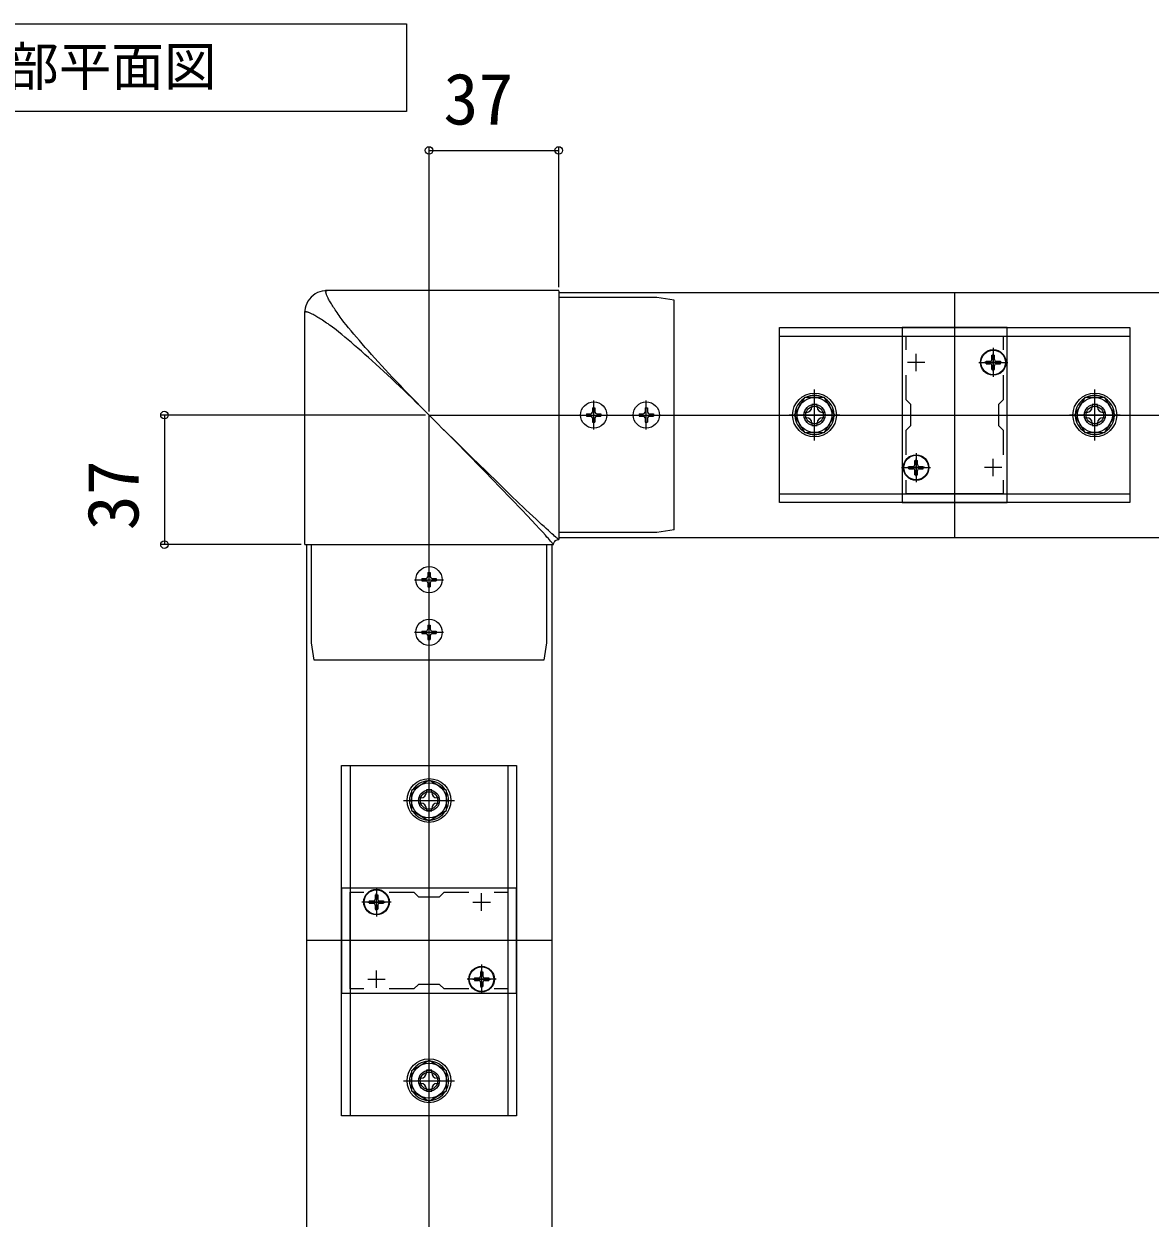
# Model space of a CAD drawing. Units: millimetres, scale not verified. Extents: x -874 to 876, y -1307 to 1301.
# Drawn here: x -7.4 to 313.9, y 313 to 653.8 of the extents above; entities that cross this region are included whole.
import ezdxf
from ezdxf.enums import TextEntityAlignment as Align

# ---------------------------------------------------------------- set-up
doc = ezdxf.new("R2010")
doc.units = ezdxf.units.MM
doc.header["$LTSCALE"] = 8
for name, color, linetype in [('0-2_USER1', 3, 'Continuous'), ('0-3_YKK_11', 7, 'Continuous'), ('0-4_YKK_12', 2, 'Continuous'), ('0-5_YKK_13', 4, 'Continuous'), ('0-6_YKK_D', 6, 'Continuous'), ('0-8_YSS_K', 3, 'Continuous')]:
    doc.layers.add(name, color=color, linetype=linetype)
doc.styles.add('ＭＳ ゴシック', font='')
doc.styles.get('ＭＳ ゴシック').set_extended_font_data('MS Gothic')

msp = doc.modelspace()

# ---------------------------------------------------------------- linework, layer by layer
at = {"layer": '0-2_USER1'}
msp.add_lwpolyline([(-64.328, 653.819), (101.722, 653.819), (101.722, 628.834), (-64.328, 628.834)], close=True, dxfattribs=at)
at = {"layer": '0-3_YKK_11'}
for p, q in [((247.172, 554.7), (247.172, 559.7)), ((269.172, 554.7), (269.172, 559.7)), ((249.672, 557.2), (244.672, 557.2)), ((271.672, 557.2), (266.672, 557.2)), ((247.172, 524.7), (247.172, 529.7)), ((269.172, 524.7), (269.172, 529.7)), ((249.672, 527.2), (244.672, 527.2)), ((271.672, 527.2), (266.672, 527.2)), ((93.172, 400.7), (93.172, 405.7)), ((123.172, 400.7), (123.172, 405.7)), ((90.672, 403.2), (95.672, 403.2)), ((120.672, 403.2), (125.672, 403.2)), ((93.172, 378.7), (93.172, 383.7)), ((123.172, 378.7), (123.172, 383.7)), ((90.672, 381.2), (95.672, 381.2)), ((120.672, 381.2), (125.672, 381.2))]:
    msp.add_line(p, q, dxfattribs=at)
for points in [[(273.172, 517.2), (273.172, 567.2), (243.172, 567.2), (243.172, 517.2)], [(83.172, 377.2), (133.172, 377.2), (133.172, 407.2), (83.172, 407.2)]]:
    msp.add_lwpolyline(points, close=True, dxfattribs=at)
for points in [[(244.372, 560.833), (244.372, 564.7), (271.972, 564.7), (271.972, 560.833)], [(244.372, 530.833), (244.372, 537.9), (245.672, 539.2), (245.672, 545.2), (244.372, 546.5), (244.372, 553.567)], [(271.972, 553.567), (271.972, 546.5), (270.672, 545.2), (270.672, 539.2), (271.972, 537.9), (271.972, 530.833)], [(271.972, 523.567), (271.972, 519.7), (244.372, 519.7), (244.372, 523.567)], [(89.539, 378.4), (85.672, 378.4), (85.672, 406), (89.539, 406)], [(96.805, 406), (103.872, 406), (105.172, 404.7), (111.172, 404.7), (112.472, 406), (119.539, 406)], [(126.805, 406), (130.672, 406), (130.672, 378.4), (126.805, 378.4)], [(119.539, 378.4), (112.472, 378.4), (111.172, 379.7), (105.172, 379.7), (103.872, 378.4), (96.805, 378.4)]]:
    msp.add_lwpolyline(points, dxfattribs=at)
at = {"layer": '0-4_YKK_12'}
for p, q in [((145.172, 577.2), (145.172, 507.2)), ((258.172, 507.2), (258.172, 577.2)), ((73.172, 505.2), (73.172, 127.2)), ((143.172, 392.2), (73.172, 392.2)), ((143.172, 392.2), (73.172, 392.2))]:
    msp.add_line(p, q, dxfattribs=at)
for points in [[(145.172, 577.2), (493.172, 577.2), (505.672, 577.2)], [(73.172, 505.2), (143.172, 505.2), (143.172, 127.2)], [(145.172, 507.2), (493.172, 507.2), (505.672, 507.2)]]:
    msp.add_lwpolyline(points, dxfattribs=at)
at = {"layer": '0-5_YKK_13'}
for p, q in [((145.172, 577.7), (78.672, 577.7)), ((145.172, 577.614), (145.172, 506.7)), ((173.172, 575.7), (145.172, 575.7)), ((178.172, 574.999), (173.172, 575.7)), ((178.172, 509.401), (178.172, 574.999)), ((72.672, 571.7), (72.672, 505.2)), ((208.171, 519.701), (208.172, 564.699)), ((208.172, 564.699), (308.172, 564.698)), ((308.172, 564.698), (308.171, 519.7)), ((268.822, 559.25), (269.522, 559.25)), ((268.822, 558.05), (268.822, 559.25)), ((269.172, 561.35), (269.172, 553.05)), ((269.522, 558.05), (269.522, 559.25)), ((265.022, 557.2), (273.322, 557.2)), ((267.122, 556.85), (267.122, 557.55)), ((267.122, 557.55), (268.322, 557.55)), ((267.122, 556.85), (268.322, 556.85)), ((268.822, 555.15), (268.822, 556.35)), ((269.522, 555.15), (269.522, 556.35)), ((270.022, 557.55), (271.222, 557.55)), ((270.022, 556.85), (271.222, 556.85)), ((271.222, 556.85), (271.222, 557.55)), ((268.822, 555.15), (269.522, 555.15)), ((218.172, 534.95), (218.172, 549.45)), ((298.172, 534.95), (298.172, 549.45)), ((155.172, 538.05), (155.172, 546.35)), ((170.172, 538.05), (170.172, 546.35)), ((151.022, 542.2), (159.322, 542.2)), ((153.122, 542.55), (153.122, 541.85)), ((153.122, 542.55), (154.322, 542.55)), ((154.822, 544.25), (155.522, 544.25)), ((154.822, 544.25), (154.822, 543.05)), ((155.522, 544.25), (155.522, 543.05)), ((156.022, 542.55), (157.222, 542.55)), ((157.222, 542.55), (157.222, 541.85)), ((166.022, 542.2), (174.322, 542.2)), ((168.122, 542.55), (168.122, 541.85)), ((168.122, 542.55), (169.322, 542.55)), ((169.822, 544.25), (170.522, 544.25)), ((169.822, 544.25), (169.822, 543.05)), ((170.522, 544.25), (170.522, 543.05)), ((171.022, 542.55), (172.222, 542.55)), ((172.222, 542.55), (172.222, 541.85)), ((225.422, 542.2), (210.922, 542.2)), ((218.932, 544.48), (218.932, 545.2)), ((305.422, 542.2), (290.922, 542.2)), ((298.932, 544.48), (298.932, 545.2)), ((153.122, 541.85), (154.322, 541.85)), ((154.822, 541.35), (154.822, 540.15)), ((154.822, 540.15), (155.522, 540.15)), ((155.522, 541.35), (155.522, 540.15)), ((156.022, 541.85), (157.222, 541.85)), ((168.122, 541.85), (169.322, 541.85)), ((169.822, 541.35), (169.822, 540.15)), ((169.822, 540.15), (170.522, 540.15)), ((170.522, 541.35), (170.522, 540.15)), ((171.022, 541.85), (172.222, 541.85)), ((217.412, 539.92), (217.412, 539.2)), ((297.412, 539.92), (297.412, 539.2)), ((124.065, 526.094), (121.737, 528.481)), ((246.822, 529.25), (247.522, 529.25)), ((246.822, 528.05), (246.822, 529.25)), ((247.172, 531.35), (247.172, 523.05)), ((247.522, 528.05), (247.522, 529.25)), ((126.324, 523.77), (124.065, 526.094)), ((243.022, 527.2), (251.322, 527.2)), ((245.122, 526.85), (245.122, 527.55)), ((245.122, 527.55), (246.322, 527.55)), ((245.122, 526.85), (246.322, 526.85)), ((246.822, 525.15), (246.822, 526.35)), ((246.822, 525.15), (247.522, 525.15)), ((247.522, 525.15), (247.522, 526.35)), ((248.022, 527.55), (249.222, 527.55)), ((248.022, 526.85), (249.222, 526.85)), ((249.222, 526.85), (249.222, 527.55)), ((128.499, 521.525), (126.324, 523.77)), ((131.596, 518.319), (128.499, 521.525)), ((134.713, 515.085), (131.596, 518.319)), ((208.171, 519.701), (308.171, 519.7)), ((137.805, 513.299), (136.845, 514.195)), ((138.67, 510.846), (137.496, 512.112)), ((140.291, 510.997), (139.526, 511.702)), ((139.705, 509.722), (138.67, 510.846)), ((140.607, 508.733), (139.705, 509.722)), ((140.994, 510.352), (140.291, 510.997)), ((141.383, 507.875), (140.607, 508.733)), ((141.638, 509.765), (140.994, 510.352)), ((141.832, 507.373), (141.383, 507.875)), ((142.225, 509.234), (141.638, 509.765)), ((173.172, 508.7), (145.172, 508.7)), ((178.172, 509.401), (173.172, 508.7)), ((72.757, 505.2), (143.672, 505.2)), ((74.672, 477.2), (74.672, 505.2)), ((141.672, 505.2), (141.672, 477.2)), ((142.227, 506.927), (141.832, 507.373)), ((142.57, 506.537), (142.227, 506.927)), ((144.322, 507.382), (144.01, 507.65)), ((108.172, 491.05), (108.172, 499.35)), ((104.022, 495.2), (112.322, 495.2)), ((106.122, 495.55), (106.122, 494.85)), ((106.122, 495.55), (107.322, 495.55)), ((106.122, 494.85), (107.322, 494.85)), ((107.822, 497.25), (108.522, 497.25)), ((107.822, 497.25), (107.822, 496.05)), ((107.822, 494.35), (107.822, 493.15)), ((108.522, 497.25), (108.522, 496.05)), ((108.522, 494.35), (108.522, 493.15)), ((109.022, 495.55), (110.222, 495.55)), ((109.022, 494.85), (110.222, 494.85)), ((110.222, 495.55), (110.222, 494.85)), ((107.822, 493.15), (108.522, 493.15)), ((108.172, 476.05), (108.172, 484.35)), ((106.122, 480.55), (106.122, 479.85)), ((106.122, 480.55), (107.322, 480.55)), ((107.822, 482.25), (108.522, 482.25)), ((107.822, 482.25), (107.822, 481.05)), ((108.522, 482.25), (108.522, 481.05)), ((109.022, 480.55), (110.222, 480.55)), ((110.222, 480.55), (110.222, 479.85)), ((75.373, 472.2), (74.672, 477.2)), ((104.022, 480.2), (112.322, 480.2)), ((106.122, 479.85), (107.322, 479.85)), ((107.822, 479.35), (107.822, 478.15)), ((107.822, 478.15), (108.522, 478.15)), ((108.522, 479.35), (108.522, 478.15)), ((109.022, 479.85), (110.222, 479.85)), ((141.672, 477.2), (140.971, 472.2)), ((140.971, 472.2), (75.373, 472.2)), ((85.673, 442.2), (85.672, 342.2)), ((85.673, 442.2), (130.67, 442.2)), ((130.67, 442.2), (130.669, 342.2)), ((108.172, 424.95), (108.172, 439.45)), ((105.892, 432.96), (105.172, 432.96)), ((100.922, 432.2), (115.422, 432.2)), ((110.452, 431.44), (111.172, 431.44)), ((93.172, 407.35), (93.172, 399.05)), ((97.322, 403.2), (89.022, 403.2)), ((91.122, 403.55), (91.122, 402.85)), ((91.122, 403.55), (92.322, 403.55)), ((91.122, 402.85), (92.322, 402.85)), ((92.822, 405.25), (93.522, 405.25)), ((92.822, 405.25), (92.822, 404.05)), ((92.822, 402.35), (92.822, 401.15)), ((93.522, 405.25), (93.522, 404.05)), ((93.522, 402.35), (93.522, 401.15)), ((94.022, 403.55), (95.222, 403.55)), ((94.022, 402.85), (95.222, 402.85)), ((95.222, 403.55), (95.222, 402.85)), ((92.822, 401.15), (93.522, 401.15)), ((123.172, 385.35), (123.172, 377.05)), ((122.822, 383.25), (123.522, 383.25)), ((122.822, 383.25), (122.822, 382.05)), ((123.522, 383.25), (123.522, 382.05)), ((127.322, 381.2), (119.022, 381.2)), ((121.122, 381.55), (121.122, 380.85)), ((121.122, 381.55), (122.322, 381.55)), ((121.122, 380.85), (122.322, 380.85)), ((122.822, 380.35), (122.822, 379.15)), ((122.822, 379.15), (123.522, 379.15)), ((123.522, 380.35), (123.522, 379.15)), ((124.022, 381.55), (125.222, 381.55)), ((124.022, 380.85), (125.222, 380.85)), ((125.222, 381.55), (125.222, 380.85)), ((108.172, 344.95), (108.172, 359.45)), ((100.922, 352.2), (115.422, 352.2)), ((105.892, 352.96), (105.172, 352.96)), ((110.452, 351.44), (111.172, 351.44)), ((130.669, 342.2), (85.672, 342.2))]:
    msp.add_line(p, q, dxfattribs=at)
for points in [[(79.064, 577.7), (78.392, 577.667), (77.7, 577.563), (77.007, 577.379), (76.327, 577.115), (75.678, 576.77), (75.071, 576.349), (74.518, 575.859), (74.027, 575.306), (73.605, 574.7), (73.26, 574.051), (72.995, 573.374), (72.811, 572.68), (72.705, 571.986), (72.672, 571.308)], [(83.121, 569.706), (82.799, 570.157), (82.491, 570.594), (82.197, 571.017), (81.916, 571.427), (81.648, 571.822), (81.394, 572.203), (81.152, 572.57), (80.923, 572.923), (80.707, 573.263), (80.503, 573.589), (80.311, 573.902), (80.131, 574.201), (79.963, 574.488), (79.807, 574.761), (79.661, 575.021), (79.528, 575.269), (79.405, 575.504), (79.293, 575.726), (79.192, 575.937), (79.102, 576.135), (79.023, 576.319), (78.955, 576.489), (78.899, 576.643), (78.852, 576.784), (78.816, 576.911), (78.788, 577.026), (78.769, 577.13), (78.757, 577.223), (78.753, 577.305), (78.755, 577.378), (78.763, 577.442), (78.777, 577.498), (78.795, 577.546), (78.819, 577.587), (78.847, 577.621), (78.879, 577.648), (78.916, 577.67), (78.956, 577.685), (78.999, 577.695)], [(78.999, 577.695), (79.047, 577.7), (79.097, 577.699)], [(72.702, 571.456), (72.687, 571.416), (72.677, 571.372), (72.672, 571.325), (72.673, 571.275)], [(81.63, 566.551), (81.305, 566.789), (80.666, 567.251), (80.215, 567.572), (79.777, 567.881), (79.354, 568.175), (78.945, 568.456), (78.55, 568.724), (78.169, 568.978), (77.802, 569.22), (77.449, 569.448), (77.109, 569.665), (76.783, 569.869), (76.47, 570.061), (76.17, 570.241), (75.884, 570.409), (75.611, 570.565), (75.351, 570.71), (75.103, 570.844), (74.868, 570.967), (74.645, 571.079), (74.435, 571.18), (74.237, 571.27), (74.053, 571.349), (73.883, 571.417), (73.728, 571.473), (73.588, 571.519), (73.46, 571.556), (73.345, 571.583), (73.242, 571.603), (73.149, 571.614), (73.067, 571.619), (72.994, 571.617), (72.93, 571.609), (72.874, 571.595), (72.826, 571.576), (72.785, 571.553), (72.751, 571.525), (72.723, 571.492), (72.702, 571.456)], [(83.82, 568.742), (83.35, 569.388), (83.121, 569.706)], [(106.958, 543.409), (105.748, 544.607), (104.541, 545.792), (103.339, 546.964), (102.144, 548.121), (100.955, 549.264), (99.776, 550.39), (98.61, 551.495), (97.459, 552.578), (96.323, 553.638), (95.205, 554.675), (94.104, 555.688), (93.021, 556.677), (91.957, 557.641), (90.912, 558.58), (89.888, 559.494), (88.884, 560.381), (87.901, 561.243), (86.94, 562.08), (86, 562.89), (85.082, 563.674), (84.186, 564.432), (83.312, 565.164), (82.46, 565.87), (81.63, 566.551)], [(108.172, 542.2), (106.963, 543.414), (105.765, 544.624), (104.58, 545.831), (103.408, 547.032), (102.25, 548.228), (101.108, 549.417), (99.982, 550.596), (98.877, 551.762), (97.794, 552.913), (96.734, 554.048), (95.697, 555.167), (94.684, 556.268), (93.695, 557.351), (92.731, 558.415), (91.792, 559.46), (90.878, 560.484), (89.99, 561.488), (89.128, 562.47), (88.292, 563.432), (87.482, 564.372), (86.698, 565.29), (85.94, 566.186), (85.208, 567.06), (84.502, 567.912), (83.82, 568.742)], [(121.737, 528.481), (120.552, 529.692), (119.355, 530.913), (118.147, 532.144), (116.928, 533.382), (115.7, 534.626), (114.462, 535.878), (113.217, 537.135), (111.967, 538.394), (110.712, 539.654), (109.454, 540.916), (108.19, 542.181)], [(215.892, 542.96), (215.172, 542.96), (215.172, 541.44), (215.892, 541.44)], [(218.932, 545.2), (217.412, 545.2), (217.412, 544.48)], [(220.452, 541.44), (221.172, 541.44), (221.172, 542.96), (220.452, 542.96)], [(295.892, 542.96), (295.172, 542.96), (295.172, 541.44), (295.892, 541.44)], [(298.932, 545.2), (297.412, 545.2), (297.412, 544.48)], [(300.452, 541.44), (301.172, 541.44), (301.172, 542.96), (300.452, 542.96)], [(217.412, 539.2), (218.932, 539.2), (218.932, 539.92)], [(297.412, 539.2), (298.932, 539.2), (298.932, 539.92)], [(135.287, 515.658), (131.738, 519.08), (128.15, 522.547), (124.348, 526.238), (120.403, 530.09), (116.368, 534.058), (112.285, 538.1)], [(137.496, 512.112), (136.176, 513.526), (134.713, 515.085)], [(136.845, 514.195), (135.822, 515.155), (135.287, 515.658)], [(139.526, 511.702), (138.698, 512.469), (137.805, 513.299)], [(143.228, 508.336), (142.754, 508.758), (142.225, 509.234)], [(144.01, 507.65), (143.647, 507.967), (143.228, 508.336)], [(143.66, 505.2), (143.64, 505.235), (143.61, 505.281), (143.57, 505.337), (143.519, 505.405), (143.458, 505.483), (143.386, 505.573), (143.304, 505.674), (143.21, 505.788), (143.106, 505.913), (142.99, 506.05), (142.862, 506.199), (142.57, 506.537)], [(143.672, 505.2), (143.695, 505.43), (143.759, 505.676), (143.871, 505.921), (144.028, 506.148), (144.225, 506.344), (144.452, 506.501), (144.696, 506.613), (144.942, 506.677), (145.172, 506.7)], [(145.172, 506.712), (145.137, 506.732), (145.091, 506.762), (145.035, 506.802), (144.967, 506.853), (144.889, 506.914), (144.799, 506.985), (144.697, 507.068), (144.584, 507.161), (144.459, 507.266), (144.322, 507.382)], [(105.172, 432.96), (105.172, 431.44), (105.892, 431.44)], [(108.932, 434.48), (108.932, 435.2), (107.412, 435.2), (107.412, 434.48)], [(111.172, 431.44), (111.172, 432.96), (110.452, 432.96)], [(107.412, 429.92), (107.412, 429.2), (108.932, 429.2), (108.932, 429.92)], [(108.932, 354.48), (108.932, 355.2), (107.412, 355.2), (107.412, 354.48)], [(105.172, 352.96), (105.172, 351.44), (105.892, 351.44)], [(111.172, 351.44), (111.172, 352.96), (110.452, 352.96)], [(107.412, 349.92), (107.412, 349.2), (108.932, 349.2), (108.932, 349.92)]]:
    msp.add_lwpolyline(points, dxfattribs=at)
for points in [[(208.172, 517.2), (208.172, 567.2), (308.172, 567.2), (308.172, 517.2)], [(212.398, 542.2), (215.285, 537.2), (221.059, 537.2), (223.945, 542.2), (221.059, 547.2), (215.285, 547.2)], [(292.398, 542.2), (295.285, 537.2), (301.059, 537.2), (303.945, 542.2), (301.059, 547.2), (295.285, 547.2)], [(83.172, 442.2), (133.172, 442.2), (133.172, 342.2), (83.172, 342.2)], [(108.172, 437.974), (103.172, 435.087), (103.172, 429.313), (108.172, 426.426), (113.172, 429.313), (113.172, 435.087)], [(108.172, 357.974), (103.172, 355.087), (103.172, 349.313), (108.172, 346.426), (113.172, 349.313), (113.172, 355.087)]]:
    msp.add_lwpolyline(points, close=True, dxfattribs=at)
for centre, radius in [((269.172, 557.2), 3.65), ((269.172, 557.2), 3.5), ((155.172, 542.2), 3.75), ((170.172, 542.2), 3.75), ((218.172, 542.2), 6.25), ((218.172, 542.2), 5), ((298.172, 542.2), 6.25), ((298.172, 542.2), 5), ((218.172, 542.2), 3), ((218.172, 542.2), 2.5), ((298.172, 542.199), 3), ((298.172, 542.199), 2.5), ((247.172, 527.2), 3.65), ((247.172, 527.2), 3.5), ((108.172, 495.2), 3.75), ((108.172, 480.2), 3.75), ((108.172, 432.2), 6.25), ((108.172, 432.2), 5), ((108.172, 432.2), 3), ((108.172, 432.2), 2.5), ((93.172, 403.2), 3.65), ((93.172, 403.2), 3.5), ((123.172, 381.2), 3.65), ((123.172, 381.2), 3.5), ((108.172, 352.2), 6.25), ((108.172, 352.2), 5), ((108.171, 352.2), 3), ((108.171, 352.2), 2.5)]:
    msp.add_circle(centre, radius, dxfattribs=at)
for centre, radius, start, end in [((268.322, 558.05), 0.5, 270, 0), ((268.322, 556.35), 0.5, 0, 90), ((270.022, 558.05), 0.5, 180, 270), ((270.022, 556.35), 0.5, 90, 180), ((218.172, 542.2), 5.575, 123.74848, 176.25152), ((218.172, 542.2), 5.575, 63.74848, 116.25152), ((218.172, 542.2), 5.575, 3.74848, 56.25152), ((298.172, 542.2), 5.575, 123.74848, 176.25152), ((298.172, 542.2), 5.575, 63.74848, 116.25152), ((298.172, 542.2), 5.575, 3.74848, 56.25152), ((154.322, 543.05), 0.5, 270, 0), ((156.022, 543.05), 0.5, 180, 270), ((169.322, 543.05), 0.5, 270, 0), ((171.022, 543.05), 0.5, 180, 270), ((215.892, 544.48), 1.52, 270, 0), ((220.452, 544.48), 1.52, 180, 270), ((295.892, 544.48), 1.52, 270, 0), ((300.452, 544.48), 1.52, 180, 270), ((154.322, 541.35), 0.5, 0, 90), ((156.022, 541.35), 0.5, 90, 180), ((169.322, 541.35), 0.5, 0, 90), ((171.022, 541.35), 0.5, 90, 180), ((218.172, 542.2), 5.575, 183.74848, 236.25152), ((215.892, 539.92), 1.52, 0, 90), ((220.452, 539.92), 1.52, 90, 180), ((218.172, 542.2), 5.575, 303.74848, 356.25152), ((298.172, 542.2), 5.575, 183.74848, 236.25152), ((295.892, 539.92), 1.52, 0, 90), ((300.452, 539.92), 1.52, 90, 180), ((298.172, 542.2), 5.575, 303.74848, 356.25152), ((218.172, 542.2), 5.575, 243.74848, 296.25152), ((298.172, 542.2), 5.575, 243.74848, 296.25152), ((246.322, 528.05), 0.5, 270, 0), ((246.322, 526.35), 0.5, 0, 90), ((248.022, 528.05), 0.5, 180, 270), ((248.022, 526.35), 0.5, 90, 180), ((107.322, 496.05), 0.5, 270, 0), ((107.322, 494.35), 0.5, 0, 90), ((109.022, 496.05), 0.5, 180, 270), ((109.022, 494.35), 0.5, 90, 180), ((107.322, 481.05), 0.5, 270, 0), ((109.022, 481.05), 0.5, 180, 270), ((107.322, 479.35), 0.5, 0, 90), ((109.022, 479.35), 0.5, 90, 180), ((108.172, 432.2), 5.575, 93.74848, 146.25152), ((108.172, 432.2), 5.575, 33.74848, 86.25152), ((108.172, 432.2), 5.575, 153.74848, 206.25152), ((105.892, 434.48), 1.52, 270, 0), ((110.452, 434.48), 1.52, 180, 270), ((108.172, 432.2), 5.575, 333.74848, 26.25152), ((105.892, 429.92), 1.52, 0, 90), ((110.452, 429.92), 1.52, 90, 180), ((108.172, 432.2), 5.575, 213.74848, 266.25152), ((108.172, 432.2), 5.575, 273.74848, 326.25152), ((92.322, 404.05), 0.5, 270, 0), ((92.322, 402.35), 0.5, 0, 90), ((94.022, 404.05), 0.5, 180, 270), ((94.022, 402.35), 0.5, 90, 180), ((122.322, 382.05), 0.5, 270, 0), ((124.022, 382.05), 0.5, 180, 270), ((122.322, 380.35), 0.5, 0, 90), ((124.022, 380.35), 0.5, 90, 180), ((108.172, 352.2), 5.575, 153.74848, 206.25152), ((108.172, 352.2), 5.575, 93.74848, 146.25152), ((105.892, 354.48), 1.52, 270, 0), ((108.172, 352.2), 5.575, 33.74848, 86.25152), ((110.452, 354.48), 1.52, 180, 270), ((108.172, 352.2), 5.575, 333.74848, 26.25152), ((105.892, 349.92), 1.52, 0, 90), ((110.452, 349.92), 1.52, 90, 180), ((108.172, 352.2), 5.575, 213.74848, 266.25152), ((108.172, 352.2), 5.575, 273.74848, 326.25152)]:
    msp.add_arc(centre, radius, start, end, dxfattribs=at)
at = {"layer": '0-6_YKK_D'}
for p, q in [((108.172, 543.2), (108.172, 618.7)), ((108.172, 617.7), (145.172, 617.7)), ((145.172, 578.7), (145.172, 618.7)), ((107.172, 542.2), (31.672, 542.2)), ((32.672, 542.2), (32.672, 505.2)), ((71.672, 505.2), (31.672, 505.2))]:
    msp.add_line(p, q, dxfattribs=at)
for centre in [(108.172, 617.7), (145.172, 617.7), (32.672, 542.2), (32.672, 505.2)]:
    msp.add_circle(centre, 1.075, dxfattribs=at)
at = {"layer": '0-8_YSS_K'}
msp.add_lwpolyline([(108.172, -20.8), (108.172, 542.2), (561.172, 542.2)], dxfattribs=at)

# ---------------------------------------------------------------- texts
at = {"layer": '0-2_USER1', "style": 'ＭＳ ゴシック'}
msp.add_text('支柱脚部平面図', height=11, dxfattribs=at).set_placement((-57.495, 632.859), align=Align.BOTTOM_LEFT)
at = {"layer": '0-6_YKK_D', "style": 'ＭＳ ゴシック'}
msp.add_text('37', height=14.66, dxfattribs=at).set_placement((112.297, 620.7), align=Align.BOTTOM_LEFT)
msp.add_text('37', height=14.66, rotation=90, dxfattribs=at).set_placement((29.672, 509.325), align=Align.BOTTOM_LEFT)

doc.saveas('drawing.dxf')
